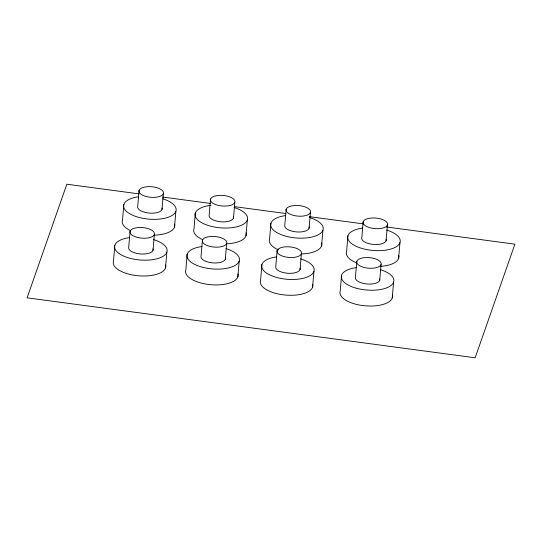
<?xml version="1.0" encoding="UTF-8"?>
<svg xmlns="http://www.w3.org/2000/svg" width="542" height="542" viewBox="0 0 542 542"><rect width="100%" height="100%" fill="white"/><g stroke="black" fill="none" stroke-linecap="round" stroke-linejoin="round"><path stroke-width="0.81" d="M114.863 245.194L113.508 261A26.362 11.348 4.9 0 0 139.091 275.837A26.362 11.348 4.9 0 0 165.622 264.997M123.861 204.348L122.506 220.154A26.362 11.348 4.9 0 0 130.69 230.757M130.087 231.244L128.732 247.05A12.303 5.298 4.9 0 0 140.669 253.974A12.303 5.298 4.9 0 0 153.054 248.913M139.084 190.398L137.729 206.204A12.303 5.298 4.9 0 0 149.667 213.121A12.303 5.298 4.9 0 0 162.051 208.067M153 250.302L154.355 234.496A12.303 5.298 4.9 0 0 137.709 227.613A12.303 5.298 4.9 0 0 134.599 236.502A12.303 5.298 4.9 0 0 154.355 234.496M161.997 209.449L163.352 193.643A12.303 5.298 4.9 0 0 146.706 186.766A12.303 5.298 4.9 0 0 143.596 195.648A12.303 5.298 4.9 0 0 163.352 193.643M165.513 267.958L166.868 252.152M174.51 227.112L175.865 211.305M187.193 254.123L185.838 269.93A26.362 11.348 4.9 0 0 211.421 284.76A26.362 11.348 4.9 0 0 237.952 273.927M195.33 213.047L193.975 228.853A26.362 11.348 4.9 0 0 202.891 239.788M202.417 240.174L201.062 255.98A12.303 5.298 4.9 0 0 212.999 262.904A12.303 5.298 4.9 0 0 225.384 257.843M210.553 199.097L209.198 214.903A12.303 5.298 4.9 0 0 221.136 221.827A12.303 5.298 4.9 0 0 233.521 216.766M225.33 259.225L226.685 243.426A12.303 5.298 4.9 0 0 210.039 236.542A12.303 5.298 4.9 0 0 206.929 245.431A12.303 5.298 4.9 0 0 226.685 243.426M233.467 218.148L234.822 202.342A12.303 5.298 4.9 0 0 218.175 195.466A12.303 5.298 4.9 0 0 215.066 204.354A12.303 5.298 4.9 0 0 234.822 202.342M237.843 276.887L239.198 261.081M245.98 235.811L247.335 220.005M261.922 264.476L260.567 280.282A26.362 11.348 4.9 0 0 286.149 295.112A26.362 11.348 4.9 0 0 312.68 284.279M270.932 223.162L269.577 238.968A26.362 11.348 4.9 0 0 278.5 249.909M277.145 250.526L275.79 266.332A12.303 5.298 4.9 0 0 287.727 273.256A12.303 5.298 4.9 0 0 300.105 268.195M286.156 209.212L284.801 225.018A12.303 5.298 4.9 0 0 296.745 231.942A12.303 5.298 4.9 0 0 309.123 226.881M300.058 269.577L301.413 253.778A12.303 5.298 4.9 0 0 284.76 246.895A12.303 5.298 4.9 0 0 281.657 255.783A12.303 5.298 4.9 0 0 301.413 253.778M309.069 228.263L310.424 212.457A12.303 5.298 4.9 0 0 293.778 205.581A12.303 5.298 4.9 0 0 290.668 214.469A12.303 5.298 4.9 0 0 310.424 212.457M312.571 287.24L313.926 271.434M321.582 245.926L322.937 230.12M341.582 275.234L340.227 291.04A26.362 11.348 4.9 0 0 365.809 305.871A26.362 11.348 4.9 0 0 392.34 295.031M347.95 235.662L346.595 251.468A26.362 11.348 4.9 0 0 356.27 262.728M356.799 261.285L355.444 277.091A12.303 5.298 4.9 0 0 367.388 284.008A12.303 5.298 4.9 0 0 379.766 278.954M363.174 221.712L361.819 237.518A12.303 5.298 4.9 0 0 373.756 244.442A12.303 5.298 4.9 0 0 386.141 239.381M379.718 280.336L381.073 264.53A12.303 5.298 4.9 0 0 364.42 257.653A12.303 5.298 4.9 0 0 361.318 266.535A12.303 5.298 4.9 0 0 381.073 264.53M386.087 240.763L387.442 224.957A12.303 5.298 4.9 0 0 370.796 218.08A12.303 5.298 4.9 0 0 367.686 226.969A12.303 5.298 4.9 0 0 387.442 224.957M392.232 297.998L393.587 282.192M398.6 258.426L399.955 242.62M139.009 193.873L66.849 184.219L27.1 297.829L475.151 357.781L514.9 244.171L386.527 226.99M162.498 197.017L210.323 203.413M234.659 206.671L285.837 213.521M309.333 216.665L363.032 223.846M153.623 239.611A26.362 11.348 4.9 0 1 160.73 257.518A26.362 11.348 4.9 0 1 119.931 254.096A26.362 11.348 4.9 0 1 129.626 237.599M398.709 255.465A26.362 11.348 4.9 0 1 380.66 266.346M321.691 242.965A26.362 11.348 4.9 0 1 301.135 253.961M246.088 232.85A26.362 11.348 4.9 0 1 226.373 243.819M174.619 224.144A26.362 11.348 4.9 0 1 154.064 235.147M225.953 248.541A26.362 11.348 4.9 0 1 233.06 266.447A26.362 11.348 4.9 0 1 192.261 263.026A26.362 11.348 4.9 0 1 201.956 246.529M300.675 258.893A26.362 11.348 4.9 0 1 307.788 276.799A26.362 11.348 4.9 0 1 266.982 273.378A26.362 11.348 4.9 0 1 276.677 256.881M380.335 269.645A26.362 11.348 4.9 0 1 387.442 287.551A26.362 11.348 4.9 0 1 346.643 284.137A26.362 11.348 4.9 0 1 356.338 267.64M386.71 230.079A26.362 11.348 4.9 0 1 393.817 247.979A26.362 11.348 4.9 0 1 353.018 244.564A26.362 11.348 4.9 0 1 362.713 228.067M309.692 217.579A26.362 11.348 4.9 0 1 316.799 235.485A26.362 11.348 4.9 0 1 276 232.064A26.362 11.348 4.9 0 1 285.695 215.567M234.09 207.464A26.362 11.348 4.9 0 1 241.007 225.445A26.362 11.348 4.9 0 1 200.059 221.725A26.362 11.348 4.9 0 1 210.872 205.35M162.62 198.758A26.362 11.348 4.9 0 1 169.727 216.665A26.362 11.348 4.9 0 1 128.928 213.25A26.362 11.348 4.9 0 1 138.623 196.753"/></g></svg>
